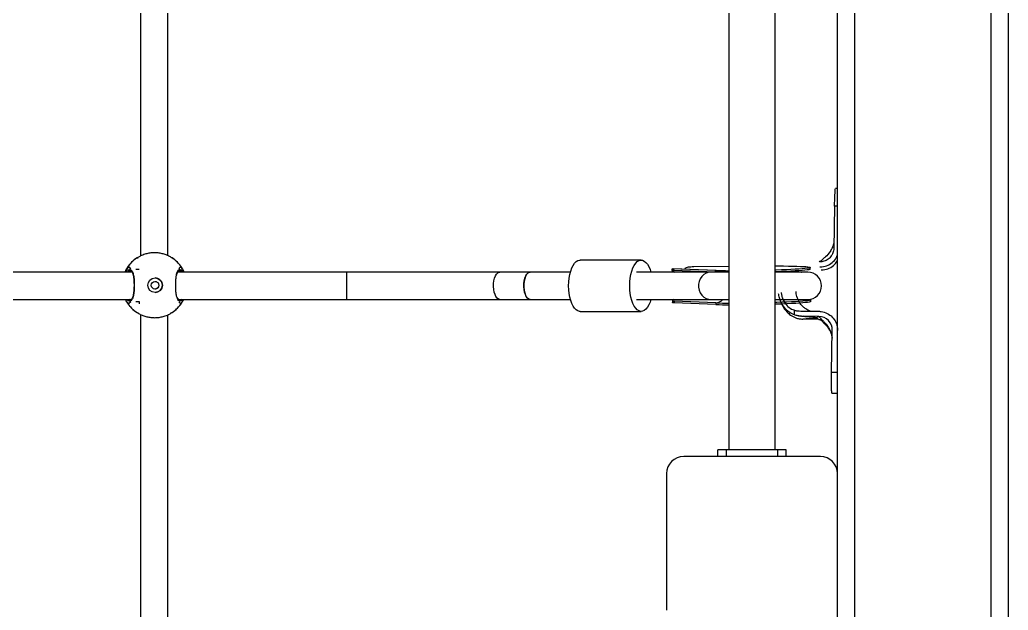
# Model space of a CAD drawing. Header units: millimetres. Extents: x -3365 to 2979, y -3775 to 2808.
# Drawn here: x 850 to 1429, y -32 to 314 of the extents above; entities that cross this region are included whole.
import ezdxf

# ---------------------------------------------------------------- set-up
doc = ezdxf.new("R2010")
doc.units = ezdxf.units.MM
doc.layers.add('DIKOM_ОБЪЕКТ', color=7, linetype='Continuous')

msp = doc.modelspace()

# ---------------------------------------------------------------- linework, layer by layer
at = {"layer": 'DIKOM_ОБЪЕКТ'}
for p, q in [((1338.86, 1308.33), (1338.86, -1291.67)), ((1418.86, -1291.67), (1418.86, 1308.33)), ((1428.86, 1308.33), (1428.86, -1291.67)), ((1328.86, 48.33), (1328.86, 1068.33)), ((1265.36, 1054.33), (1265.36, 62.33)), ((1292.36, 62.33), (1292.36, 1054.33)), ((920.86, 441.47), (920.86, 175.74)), ((936.86, 175.91), (936.86, 441.36)), ((1328.86, 215.24), (1327.69, 215.26)), ((1327.14, 204.85), (1326.71, 180.16)), ((1328.86, 204.82), (1327.14, 204.85)), ((918.75, 174.61), (919.43, 174.69)), ((939.2, 174.61), (939.25, 174.61)), ((939.25, 174.61), (939.25, 174.47)), ((913.56, 167.62), (914.48, 167.86)), ((918.07, 168.11), (919.92, 168.11)), ((943.83, 167.86), (944.69, 167.59)), ((945.01, 168.8), (945.08, 168.45)), ((1213.95, 173.3), (1178.17, 173.3)), ((1231.96, 168.28), (1231.98, 167.28)), ((1257.81, 167.3), (1232.06, 168.29)), ((1257.27, 167.29), (1232.96, 168.23)), ((1232.96, 168.23), (1232.98, 167.23)), ((1265.36, 169.57), (1244.73, 169.31)), ((1312.93, 168.01), (1312.91, 169.01)), ((915.84, 166.3), (642.58, 166.3)), ((914.75, 167.08), (914.87, 167.08)), ((1041.64, 166.3), (942.58, 166.3)), ((943.44, 167.08), (943.52, 167.09)), ((1131.09, 166.3), (1041.64, 166.3)), ((1041.64, 150.3), (1041.64, 166.3)), ((1148.86, 166.3), (1131.09, 166.3)), ((1172.5, 166.3), (1148.86, 166.3)), ((1254.65, 166.3), (1211.21, 166.3)), ((1257.26, 166.3), (1232.98, 167.23)), ((1257.17, 166.3), (1254.65, 166.3)), ((1257.81, 167.3), (1257.27, 167.29)), ((1257.27, 167.29), (1257.28, 166.3)), ((1265.36, 166.3), (1257.52, 166.3)), ((1311.49, 166.3), (1292.36, 166.3)), ((943.89, 150.28), (944.62, 150.51)), ((643.07, 150.3), (915.3, 150.3)), ((913.88, 150.44), (914.68, 150.14)), ((914.87, 150.13), (914.69, 150.15)), ((915, 145.81), (915.26, 145.53)), ((918.07, 149.11), (919.92, 149.11)), ((919.92, 149.11), (919.92, 147.74)), ((943.07, 150.3), (1041.64, 150.3)), ((944.78, 149.71), (943.83, 149.37)), ((945.08, 148.77), (945.01, 148.43)), ((1041.64, 150.3), (1131.09, 150.3)), ((1131.09, 150.3), (1148.86, 150.3)), ((1148.86, 150.3), (1172.5, 150.3)), ((1211.21, 150.3), (1254.65, 150.3)), ((1232.28, 149.42), (1232.3, 148.41)), ((1257.59, 148.31), (1233.28, 149.25)), ((1233.28, 149.25), (1233.3, 148.25)), ((1257.6, 147.31), (1233.3, 148.25)), ((1254.65, 150.3), (1265.36, 150.3)), ((1257.59, 148.31), (1257.6, 147.31)), ((1292.36, 150.3), (1311.49, 150.3)), ((1313.25, 149.03), (1313.23, 150.03)), ((918.75, 142.61), (919.43, 142.53)), ((920.86, 141.47), (920.86, -124.26)), ((936.86, -124.09), (936.86, 141.36)), ((938.43, 142.53), (939.25, 142.61)), ((939.25, 142.61), (939.25, 142.76)), ((1178.17, 143.3), (1213.95, 143.3)), ((1303.68, 141.23), (1303.73, 143.94)), ((1306.15, 140.63), (1307.14, 140.57)), ((1317, 140.36), (1308.87, 140.5)), ((1308.92, 143.5), (1317.05, 143.36)), ((1318, 140.35), (1317, 140.36)), ((1317.05, 143.36), (1318.05, 143.34)), ((1317.74, 138.62), (1309.6, 138.75)), ((1318.01, 138.61), (1317.74, 138.62)), ((1318.01, 138.61), (1318.39, 138.52)), ((1325.42, 107.54), (1325.86, 132.22)), ((1328.42, 107.49), (1325.42, 107.54)), ((1325.61, 95.37), (1328.61, 95.32)), ((1318.86, 58.33), (1238.86, 58.33)), ((1258.86, 58.33), (1258.86, 62.33)), ((1263.86, 62.33), (1258.86, 62.33)), ((1263.86, 58.33), (1263.86, 62.33)), ((1293.86, 62.33), (1263.86, 62.33)), ((1293.86, 58.33), (1293.86, 62.33)), ((1298.86, 62.33), (1293.86, 62.33)), ((1298.86, 58.33), (1298.86, 62.33)), ((1228.86, 48.33), (1228.86, -31.67)), ((1328.86, -31.67), (1328.86, 48.33)), ((1328.86, -1051.67), (1328.86, -31.67))]:
    msp.add_line(p, q, dxfattribs=at)
at = {"layer": 'DIKOM_ОБЪЕКТ', "flags": 128}
for points in [[(1171.47, 158.3), (1171.54, 160.59), (1171.78, 162.83), (1172.16, 164.96), (1172.69, 166.93), (1173.34, 168.7), (1174.11, 170.23), (1174.97, 171.48), (1175.91, 172.42), (1176.9, 173.03), (1177.92, 173.29), (1178.17, 173.3)], [(1207.24, 158.3), (1207.32, 160.59), (1207.56, 162.83), (1207.94, 164.96), (1208.46, 166.93), (1209.12, 168.7), (1209.89, 170.23), (1210.75, 171.48), (1211.68, 172.42), (1212.67, 173.03), (1213.69, 173.29), (1214.72, 173.2), (1215.73, 172.76), (1216.7, 171.99), (1217.6, 170.89), (1218.41, 169.5), (1219.13, 167.84), (1219.63, 166.3)], [(1292.36, 169.88), (1294.4, 169.88), (1297.37, 169.87), (1300.16, 169.84), (1302.73, 169.79), (1305.07, 169.74), (1307.14, 169.66), (1308.93, 169.58), (1310.4, 169.48), (1311.54, 169.37), (1312.35, 169.25), (1312.8, 169.12), (1312.9, 168.98), (1312.65, 168.84), (1312.04, 168.69), (1311.08, 168.54), (1309.79, 168.4), (1308.18, 168.25), (1306.27, 168.1), (1304.07, 167.96), (1301.63, 167.83), (1298.95, 167.7), (1296.08, 167.58), (1293.05, 167.48), (1292.36, 167.45)], [(1312.93, 168.01), (1312.92, 167.98), (1312.66, 167.84), (1312.05, 167.69), (1311.1, 167.55), (1309.81, 167.4), (1308.2, 167.25), (1306.28, 167.1), (1304.09, 166.96), (1301.64, 166.83), (1298.97, 166.7), (1296.1, 166.58), (1293.07, 166.48), (1292.36, 166.45)], [(1131.09, 150.3), (1130.32, 150.49), (1129.58, 151.04), (1128.92, 151.93), (1128.36, 153.12), (1127.92, 154.55), (1127.64, 156.16), (1127.51, 157.87), (1127.55, 159.59), (1127.76, 161.26), (1128.12, 162.79), (1128.63, 164.11), (1129.24, 165.15), (1129.94, 165.88), (1130.7, 166.25), (1131.09, 166.3)], [(1148.86, 150.3), (1148.09, 150.49), (1147.35, 151.04), (1146.69, 151.93), (1146.13, 153.12), (1145.7, 154.55), (1145.41, 156.16), (1145.28, 157.87), (1145.33, 159.59), (1145.53, 161.26), (1145.9, 162.79), (1146.4, 164.11), (1147.01, 165.15), (1147.71, 165.88), (1148.47, 166.25), (1148.86, 166.3)], [(1148.86, 166.3), (1148.28, 166.19), (1147.53, 165.73), (1146.85, 164.92), (1146.26, 163.8), (1145.79, 162.42), (1145.47, 160.85), (1145.3, 159.16), (1145.3, 157.43), (1145.47, 155.75), (1145.79, 154.18), (1146.26, 152.8), (1146.85, 151.68), (1147.53, 150.87), (1148.28, 150.4), (1148.86, 150.3)], [(1254.65, 166.3), (1253.5, 166.19), (1252, 165.73), (1250.64, 164.92), (1249.46, 163.8), (1248.52, 162.42), (1247.87, 160.85), (1247.54, 159.16), (1247.54, 157.43), (1247.87, 155.75), (1248.52, 154.18), (1249.46, 152.8), (1250.64, 151.68), (1252, 150.87), (1253.5, 150.4), (1254.65, 150.3)], [(1178.17, 143.3), (1177.92, 143.31), (1176.9, 143.57), (1175.91, 144.18), (1174.97, 145.12), (1174.11, 146.37), (1173.34, 147.9), (1172.69, 149.67), (1172.16, 151.64), (1171.78, 153.77), (1171.54, 156.01), (1171.47, 158.3)], [(1219.63, 150.3), (1219.13, 148.76), (1218.41, 147.1), (1217.6, 145.71), (1216.7, 144.61), (1215.73, 143.84), (1214.72, 143.4), (1213.69, 143.31), (1212.67, 143.57), (1211.68, 144.18), (1210.75, 145.12), (1209.89, 146.37), (1209.12, 147.9), (1208.46, 149.67), (1207.94, 151.64), (1207.56, 153.77), (1207.32, 156.01), (1207.24, 158.3)], [(1312.25, 150.34), (1312.67, 150.27), (1313.12, 150.14), (1313.22, 150), (1312.97, 149.86), (1312.36, 149.71), (1311.4, 149.56), (1310.11, 149.41), (1308.5, 149.27), (1306.59, 149.12), (1304.39, 148.98), (1301.95, 148.85), (1299.27, 148.72), (1296.4, 148.6), (1293.37, 148.49), (1292.36, 148.46)], [(1313.25, 149.03), (1313.24, 149), (1312.98, 148.86), (1312.37, 148.71), (1311.42, 148.56), (1310.13, 148.42), (1308.52, 148.27), (1306.6, 148.12), (1304.41, 147.98), (1301.96, 147.85), (1299.29, 147.72), (1296.42, 147.6), (1293.39, 147.5), (1292.36, 147.46)]]:
    msp.add_lwpolyline(points, dxfattribs=at)
at = {"layer": 'DIKOM_ОБЪЕКТ'}
for centre, radius in [((929.36, 158.61), 4.25), ((929.32, 158.61), 2.25)]:
    msp.add_circle(centre, radius, dxfattribs=at)
for centre, radius, start, end in [((929, 158.62), 19, 122.64945, 147.3565), ((929, 158.61), 19, 32.64608, 57.34917), ((929.12, 158.58), 18.73, 144.39589, 149.4175), ((929.21, 158.58), 17.41, 144.97483, 147.79112), ((928.66, 158.29), 17.93, 32.25572, 34.99163), ((929.14, 158.66), 18.59, 30.55942, 35.62022), ((929.36, 158.61), 4.25, 359.99308, 90.0021), ((1267.81, 473.07), 305.96, 268.02586, 269.54116), ((1311.49, 158.3), 8, 270, 90), ((929.36, 158.61), 4.25, 270.00533, 0.0011), ((929.07, 158.61), 18.68, 210.57556, 215.61105), ((929, 158.61), 19, 212.64452, 237.34835), ((929.19, 158.63), 17.39, 212.20209, 215.02313), ((929, 158.61), 19, 302.65304, 327.3529), ((928.69, 158.92), 17.9, 325.01037, 327.75112), ((929.18, 158.53), 18.54, 324.37288, 329.44748), ((1257.08, 154.79), 6.5, 274.44671, 316.27268), ((1268, 449.08), 300.95, 268.01648, 269.49607), ((1268.05, 449.71), 302.58, 268.02111, 269.48954), ((1317.87, 132.36), 7.99, 359.00127, 89.07703), ((1238.86, 48.33), 10, 90, 180), ((1318.86, 48.33), 10, 0, 90)]:
    msp.add_arc(centre, radius, start, end, dxfattribs=at)
for points, knots in [([(1327.14, 204.85), (1327.15, 204.93), (1327.16, 205.33), (1327.21, 207), (1327.29, 209.32), (1327.39, 211.72), (1327.48, 213.42), (1327.57, 214.6), (1327.64, 215.21), (1327.68, 215.2), (1327.69, 215.2)], [0, 0, 0, 0, 0.012932, 0.064671, 0.272859, 0.428046, 0.587732, 0.742918, 0.902606, 1, 1, 1, 1]), ([(1326.76, 183.36), (1326.74, 183.25), (1326.68, 183.02), (1326.53, 182.48), (1326.27, 181.65), (1325.66, 180.15), (1324.28, 177.7), (1322.44, 175.59), (1320.51, 174.08), (1319.49, 173.11), (1318.76, 172.52), (1318.35, 172.4), (1318.23, 172.36)], [0, 0, 0, 0, 0.02653, 0.060823, 0.100477, 0.181753, 0.347932, 0.657902, 0.807317, 0.910556, 0.972548, 1, 1, 1, 1]), ([(1326.71, 180.16), (1326.7, 179.93), (1326.65, 178.82), (1326.08, 176.84), (1324.53, 174.59), (1322.31, 173), (1320.2, 172.35), (1318.93, 172.31), (1318.57, 172.3)], [0, 0, 0, 0, 0.054123, 0.268336, 0.482525, 0.697289, 0.91198, 1, 1, 1, 1]), ([(918.7, 174.55), (918.57, 174.48), (917.79, 174.02), (916.48, 172.95), (914.84, 171.36), (913.43, 169.57), (912.35, 167.88), (911.85, 166.75), (911.65, 166.3)], [0, 0, 0, 0, 0.038963, 0.248133, 0.456367, 0.663085, 0.867025, 1, 1, 1, 1]), ([(938.82, 174.88), (938.16, 175.24), (936.83, 175.99), (934.65, 176.8), (932.36, 177.36), (929.97, 177.64), (927.53, 177.61), (925.07, 177.26), (922.64, 176.57), (920.52, 175.69), (919.29, 174.92), (918.79, 174.61)], [0, 0, 0, 0, 0.107108, 0.21706, 0.328822, 0.442379, 0.557758, 0.67506, 0.794454, 0.916228, 1, 1, 1, 1]), ([(939.27, 174.57), (939.13, 174.68), (938.99, 174.79), (938.83, 174.87), (938.82, 174.88)], [0, 0, 0, 0, 0.963005, 1, 1, 1, 1]), ([(945.03, 168.81), (945.01, 168.84), (944.65, 169.47), (943.77, 170.61), (942.34, 172.2), (940.84, 173.54), (939.75, 174.26), (939.27, 174.57)], [0, 0, 0, 0, 0.012223, 0.264698, 0.52484, 0.7915, 1, 1, 1, 1]), ([(1318.51, 169.31), (1318.6, 169.31), (1319.02, 169.3), (1320.69, 169.4), (1323.48, 170.15), (1326.51, 172.33), (1328.38, 174.57), (1328.77, 176.08), (1328.86, 176.39)], [0, 0, 0, 0, 0.019069, 0.095396, 0.373316, 0.651246, 0.927948, 1, 1, 1, 1]), ([(913.89, 169.49), (913.98, 169.33), (914.17, 169.02), (914.69, 168.72), (914.95, 168.57)], [0, 0, 0, 0, 0.496572, 1, 1, 1, 1]), ([(914.95, 168.57), (914.69, 168.72), (914.17, 169.02), (913.98, 169.33), (913.89, 169.49)], [0, 0, 0, 0, 0.496482, 1, 1, 1, 1]), ([(914.95, 167.1), (914.89, 167.1), (914.76, 167.12), (914.59, 167.22), (914.46, 167.36), (914.4, 167.53), (914.4, 167.69), (914.44, 167.8), (914.47, 167.85), (914.48, 167.86)], [0, 0, 0, 0, 0.17762, 0.355468, 0.528436, 0.689346, 0.838827, 0.983005, 1, 1, 1, 1]), ([(914.48, 167.86), (914.45, 167.81), (914.41, 167.72), (914.4, 167.55), (914.44, 167.4), (914.54, 167.26), (914.68, 167.16), (914.82, 167.1), (914.92, 167.1), (914.95, 167.1)], [0, 0, 0, 0, 0.145355, 0.290768, 0.434642, 0.582157, 0.738574, 0.906191, 1, 1, 1, 1]), ([(914.48, 167.86), (914.86, 167.73), (915.66, 167.45), (916.49, 165.71), (916.91, 163.45), (917.12, 160.88), (917.17, 158.12), (917.05, 155.07), (916.71, 152.43), (916.07, 150.48), (915.27, 149.54), (914.68, 149.41), (914.48, 149.37)], [0, 0, 0, 0, 0.111433, 0.229361, 0.339015, 0.410111, 0.516712, 0.623258, 0.729397, 0.834804, 0.941415, 1, 1, 1, 1]), ([(941.85, 164.55), (941.88, 164.78), (942.03, 165.83), (942.56, 167.05), (943.25, 167.76), (943.72, 167.84), (943.83, 167.86)], [0, 0, 0, 0, 0.102771, 0.487508, 0.879924, 1, 1, 1, 1]), ([(944.25, 169.49), (944.18, 169.33), (944.05, 169.02), (943.58, 168.72), (943.35, 168.57)], [0, 0, 0, 0, 0.49657, 1, 1, 1, 1]), ([(944.25, 169.49), (944.18, 169.33), (944.05, 169.02), (943.58, 168.72), (943.35, 168.57)], [0, 0, 0, 0, 0.49657, 1, 1, 1, 1]), ([(943.83, 167.86), (943.85, 167.81), (943.9, 167.72), (943.9, 167.55), (943.86, 167.4), (943.77, 167.26), (943.63, 167.16), (943.48, 167.1), (943.39, 167.1), (943.35, 167.1)], [0, 0, 0, 0, 0.145361, 0.290768, 0.434618, 0.582139, 0.738563, 0.906187, 1, 1, 1, 1]), ([(943.48, 167.12), (943.5, 167.12), (943.59, 167.13), (943.72, 167.22), (943.84, 167.36), (943.9, 167.53), (943.9, 167.69), (943.86, 167.8), (943.83, 167.85), (943.83, 167.86)], [0, 0, 0, 0, 0.067293, 0.268934, 0.465147, 0.647682, 0.817254, 0.980721, 1, 1, 1, 1]), ([(946.35, 166.3), (946.23, 166.59), (945.86, 167.46), (945.36, 168.27), (945.03, 168.81)], [0, 0, 0, 0, 0.331467, 1, 1, 1, 1]), ([(1232.06, 168.28), (1232.11, 168.28), (1232.22, 168.27), (1232.69, 168.25), (1232.96, 168.23)], [0, 0, 0, 0, 0.436826, 1, 1, 1, 1]), ([(1244.73, 169.31), (1244.17, 169.3), (1243.04, 169.29), (1241.47, 169.2), (1240.26, 168.93), (1239.57, 168.53), (1239.46, 168.14), (1239.42, 168.01)], [0, 0, 0, 0, 0.2271, 0.454241, 0.678873, 0.89439, 1, 1, 1, 1]), ([(1319.25, 167.56), (1319.34, 167.56), (1319.76, 167.56), (1321.43, 167.65), (1324.18, 168.42), (1327.15, 170.37), (1328.34, 172.25), (1328.86, 173.07)], [0, 0, 0, 0, 0.021961, 0.10986, 0.42994, 0.749996, 1, 1, 1, 1]), ([(912.07, 166.3), (912.5, 166.85), (912.99, 167.49), (913.49, 167.6), (913.56, 167.62)], [0, 0, 0, 0, 0.858402, 1, 1, 1, 1]), ([(914.77, 167.06), (914.44, 167.06), (913.91, 167.06), (913.38, 166.5), (913.19, 166.3)], [0, 0, 0, 0, 0.633445, 1, 1, 1, 1]), ([(914.96, 167.06), (915.02, 167.05), (915.22, 167.02), (915.54, 166.76), (915.94, 166.2), (916.3, 165.36), (916.58, 164.25), (916.79, 162.92), (916.92, 161.44), (916.99, 160.13), (916.99, 159.34), (916.99, 159.08)], [0, 0, 0, 0, 0.05631, 0.183679, 0.303647, 0.431189, 0.558269, 0.683796, 0.812724, 0.940867, 1, 1, 1, 1]), ([(942.2, 151.4), (942.09, 151.66), (941.76, 152.48), (941.57, 154.45), (941.43, 157.06), (941.42, 159.83), (941.52, 162.61), (941.76, 163.97), (941.85, 164.55)], [0, 0, 0, 0, 0.095455, 0.303921, 0.440557, 0.645592, 0.850383, 1, 1, 1, 1]), ([(941.96, 164.35), (942.01, 164.58), (942.12, 165.21), (942.39, 165.99), (942.74, 166.65), (943.12, 167), (943.33, 167.13), (943.47, 167.1), (943.48, 167.1)], [0, 0, 0, 0, 0.124995, 0.336781, 0.549208, 0.760542, 0.983633, 1, 1, 1, 1]), ([(944.99, 166.3), (944.83, 166.48), (944.36, 167.05), (943.88, 167.05), (943.56, 167.04)], [0, 0, 0, 0, 0.319436, 1, 1, 1, 1]), ([(944.69, 167.59), (944.78, 167.57), (945.22, 167.47), (945.66, 166.82), (946.01, 166.3)], [0, 0, 0, 0, 0.199278, 1, 1, 1, 1]), ([(1232, 167.28), (1231.99, 167.28), (1231.9, 167.28), (1232.25, 167.16), (1232.87, 166.83), (1233.41, 166.44), (1233.61, 166.3)], [0, 0, 0, 0, 0.034147, 0.419011, 0.784852, 1, 1, 1, 1]), ([(1232.98, 167.23), (1232.66, 167.25), (1232.21, 167.28), (1232.13, 167.28), (1232.11, 167.28)], [0, 0, 0, 0, 0.703379, 1, 1, 1, 1]), ([(1307.71, 166.31), (1307.72, 166.32), (1307.92, 166.5), (1307.96, 166.55), (1307.88, 166.57), (1307.88, 166.57)], [0, 0, 0, 0, 0.068761, 0.97572, 1, 1, 1, 1]), ([(916.99, 159.08), (917, 158.79), (917.01, 157.94), (916.96, 156.55), (916.86, 154.99), (916.69, 153.57), (916.44, 152.35), (916.12, 151.38), (915.73, 150.68), (915.31, 150.27), (915.04, 150.11), (914.87, 150.13), (914.85, 150.13)], [0, 0, 0, 0, 0.063285, 0.180356, 0.296842, 0.412176, 0.527055, 0.639978, 0.752367, 0.864577, 0.982618, 1, 1, 1, 1]), ([(929.27, 160.85), (929.48, 160.84), (929.94, 160.81), (930.59, 160.48), (931.13, 159.96), (931.46, 159.3), (931.5, 158.83), (931.52, 158.61)], [0, 0, 0, 0, 0.18124, 0.388202, 0.601227, 0.818617, 1, 1, 1, 1]), ([(931.52, 158.61), (931.5, 158.36), (931.45, 157.87), (931.08, 157.2), (930.52, 156.69), (929.88, 156.39), (929.44, 156.39), (929.27, 156.39)], [0, 0, 0, 0, 0.209713, 0.419286, 0.633128, 0.850559, 1, 1, 1, 1]), ([(943.83, 149.37), (943.77, 149.37), (943.31, 149.44), (942.66, 149.86), (942.32, 151), (942.2, 151.4)], [0, 0, 0, 0, 0.078544, 0.679048, 1, 1, 1, 1]), ([(943.32, 150.18), (943.26, 150.19), (943.09, 150.23), (942.78, 150.54), (942.47, 151.03), (942.32, 151.5), (942.26, 151.68)], [0, 0, 0, 0, 0.180984, 0.503839, 0.809033, 1, 1, 1, 1]), ([(1303.68, 141.23), (1303.25, 141.4), (1301.58, 142.08), (1299.47, 143.62), (1297.57, 145.77), (1296.27, 147.76), (1295.24, 150.03), (1294.66, 152.05), (1294.46, 153.27), (1294.4, 153.63)], [0, 0, 0, 0, 0.086555, 0.33551, 0.475714, 0.615983, 0.773999, 0.932058, 1, 1, 1, 1]), ([(1295.88, 154.45), (1295.97, 153.81), (1296.18, 152.32), (1296.99, 150.14), (1298.21, 147.99), (1300.03, 145.88), (1301.99, 144.55), (1303.4, 144.06), (1303.73, 143.94)], [0, 0, 0, 0, 0.139462, 0.321212, 0.497389, 0.673361, 0.923692, 1, 1, 1, 1]), ([(1312.86, 143.43), (1312.76, 143.47), (1312.35, 143.62), (1311.42, 144.06), (1310.18, 144.81), (1308.77, 145.92), (1307.39, 147.39), (1306.22, 149.15), (1305.18, 151.51), (1304.69, 153.47), (1304.69, 154.76), (1304.69, 154.87)], [0, 0, 0, 0, 0.025898, 0.107945, 0.207581, 0.326329, 0.465491, 0.609686, 0.743939, 0.978138, 1, 1, 1, 1]), ([(911.93, 150.3), (911.96, 150.22), (912.26, 149.53), (913.02, 148.3), (913.9, 147), (914.51, 146.35), (914.65, 146.2)], [0, 0, 0, 0, 0.051899, 0.456626, 0.876792, 1, 1, 1, 1]), ([(913.36, 149.76), (913.24, 149.79), (913.01, 149.83), (912.79, 150.15), (912.68, 150.3)], [0, 0, 0, 0, 0.526149, 1, 1, 1, 1]), ([(914.48, 149.37), (914.43, 149.36), (914.08, 149.34), (913.7, 149.56), (913.36, 149.76)], [0, 0, 0, 0, 0.120954, 1, 1, 1, 1]), ([(914.95, 148.65), (914.69, 148.5), (914.17, 148.2), (913.98, 147.89), (913.89, 147.74)], [0, 0, 0, 0, 0.496484, 1, 1, 1, 1]), ([(913.89, 147.74), (913.98, 147.89), (914.17, 148.2), (914.69, 148.5), (914.95, 148.65)], [0, 0, 0, 0, 0.496574, 1, 1, 1, 1]), ([(914.48, 149.37), (914.45, 149.41), (914.41, 149.51), (914.4, 149.67), (914.44, 149.83), (914.54, 149.96), (914.68, 150.07), (914.82, 150.12), (914.92, 150.13), (914.95, 150.13)], [0, 0, 0, 0, 0.145258, 0.290784, 0.434662, 0.582181, 0.738603, 0.906189, 1, 1, 1, 1]), ([(914.81, 150.1), (914.8, 150.1), (914.71, 150.09), (914.59, 150.01), (914.46, 149.87), (914.4, 149.7), (914.4, 149.53), (914.44, 149.42), (914.47, 149.37), (914.48, 149.37)], [0, 0, 0, 0, 0.05694, 0.260951, 0.459209, 0.643735, 0.81528, 0.980618, 1, 1, 1, 1]), ([(915.26, 145.53), (915.39, 145.37), (916.02, 144.67), (917.19, 143.67), (918.29, 142.94), (918.79, 142.61)], [0, 0, 0, 0, 0.134297, 0.610917, 1, 1, 1, 1]), ([(939.27, 142.66), (939.41, 142.73), (940.2, 143.2), (941.26, 144.03), (942.08, 144.87), (942.37, 145.16)], [0, 0, 0, 0, 0.116106, 0.692528, 1, 1, 1, 1]), ([(942.37, 145.16), (942.63, 145.41), (943.43, 146.18), (944.32, 147.28), (944.86, 148.18), (945.01, 148.43)], [0, 0, 0, 0, 0.252585, 0.792678, 1, 1, 1, 1]), ([(943.35, 150.13), (943.37, 150.12), (943.43, 150.11), (943.5, 150.15), (943.56, 150.17)], [0, 0, 0, 0, 0.218238, 1, 1, 1, 1]), ([(943.35, 150.13), (943.42, 150.12), (943.55, 150.11), (943.72, 150.01), (943.84, 149.87), (943.9, 149.7), (943.9, 149.53), (943.86, 149.42), (943.83, 149.37), (943.83, 149.37)], [0, 0, 0, 0, 0.177727, 0.35555, 0.52845, 0.689376, 0.838982, 0.983097, 1, 1, 1, 1]), ([(943.83, 149.37), (943.85, 149.41), (943.9, 149.51), (943.9, 149.67), (943.86, 149.83), (943.77, 149.96), (943.63, 150.07), (943.48, 150.12), (943.39, 150.13), (943.35, 150.13)], [0, 0, 0, 0, 0.145264, 0.290784, 0.434638, 0.582164, 0.738592, 0.906185, 1, 1, 1, 1]), ([(943.35, 148.65), (943.58, 148.5), (944.05, 148.2), (944.18, 147.89), (944.25, 147.74)], [0, 0, 0, 0, 0.496486, 1, 1, 1, 1]), ([(943.35, 148.65), (943.58, 148.5), (944.05, 148.2), (944.18, 147.89), (944.25, 147.74)], [0, 0, 0, 0, 0.496486, 1, 1, 1, 1]), ([(945.49, 150.3), (945.36, 150.11), (945.12, 149.77), (944.89, 149.73), (944.78, 149.71)], [0, 0, 0, 0, 0.574342, 1, 1, 1, 1]), ([(945.01, 148.43), (945.26, 148.81), (945.66, 149.41), (945.95, 150.06), (946.05, 150.3)], [0, 0, 0, 0, 0.639474, 1, 1, 1, 1]), ([(1233.32, 150.3), (1233.27, 150.26), (1232.88, 149.94), (1232.43, 149.63), (1232.2, 149.38), (1232.45, 149.29), (1233.01, 149.26), (1233.28, 149.25)], [0, 0, 0, 0, 0.037358, 0.288345, 0.523568, 0.764084, 1, 1, 1, 1]), ([(1233.3, 148.25), (1232.99, 148.26), (1232.42, 148.28), (1232.35, 148.37), (1232.32, 148.41)], [0, 0, 0, 0, 0.523121, 1, 1, 1, 1]), ([(1296, 148.53), (1296.09, 148.23), (1296.46, 147.08), (1297.53, 145.17), (1299.23, 142.95), (1301.5, 140.89), (1303.38, 140), (1304.4, 139.53)], [0, 0, 0, 0, 0.074445, 0.284635, 0.509714, 0.734574, 1, 1, 1, 1]), ([(919.18, 142.35), (919.84, 141.98), (921.17, 141.24), (923.35, 140.43), (925.64, 139.86), (928.03, 139.59), (930.47, 139.62), (932.93, 139.97), (935.36, 140.65), (937.5, 141.55), (938.75, 142.33), (939.27, 142.66)], [0, 0, 0, 0, 0.106715, 0.216262, 0.327611, 0.440748, 0.555701, 0.672564, 0.791516, 0.912844, 1, 1, 1, 1]), ([(1307.78, 140.52), (1307.09, 140.55), (1305.68, 140.62), (1304.35, 141.02), (1303.68, 141.23)], [0, 0, 0, 0, 0.492136, 1, 1, 1, 1]), ([(1303.73, 143.94), (1303.81, 143.92), (1304.21, 143.8), (1304.94, 143.64), (1305.78, 143.55), (1306.97, 143.52), (1307.96, 143.51), (1308.78, 143.5), (1308.92, 143.5)], [0, 0, 0, 0, 0.04833, 0.242048, 0.435721, 0.532417, 0.919399, 1, 1, 1, 1]), ([(1304.4, 139.53), (1305.06, 139.32), (1306.39, 138.89), (1307.8, 138.81), (1308.52, 138.77)], [0, 0, 0, 0, 0.491645, 1, 1, 1, 1]), ([(1307.77, 140.52), (1309.06, 140.43), (1311.51, 140.27), (1314.39, 140.03), (1316.36, 139.8), (1317.39, 139.58), (1317.43, 139.38), (1316.53, 139.2), (1314.72, 139.04), (1312.03, 138.89), (1309.72, 138.81), (1308.5, 138.77)], [0, 0, 0, 0, 0.131391, 0.248906, 0.355456, 0.45492, 0.552029, 0.650023, 0.755076, 0.870824, 1, 1, 1, 1]), ([(1307.77, 140.52), (1307.89, 140.51), (1309.17, 140.42), (1311.8, 140.25), (1313.73, 140.08), (1314.56, 139.99), (1314.61, 139.99), (1314.65, 139.98), (1314.69, 139.98), (1314.73, 139.97), (1314.77, 139.97), (1314.82, 139.97), (1314.86, 139.96), (1314.91, 139.96), (1314.95, 139.95), (1315, 139.95), (1315.05, 139.94), (1315.1, 139.93), (1315.14, 139.93), (1315.19, 139.92), (1315.24, 139.92), (1315.29, 139.91), (1315.34, 139.91), (1315.4, 139.9), (1315.45, 139.89), (1315.55, 139.88), (1315.91, 139.84), (1316.6, 139.74), (1317.23, 139.59), (1317.27, 139.49), (1317.29, 139.44)], [0, 0, 0, 0, 0.025967, 0.268124, 0.493527, 0.497246, 0.501042, 0.504922, 0.508888, 0.512938, 0.517083, 0.521315, 0.525637, 0.53006, 0.534578, 0.539198, 0.543917, 0.548749, 0.553686, 0.558738, 0.563902, 0.569192, 0.574603, 0.580143, 0.585813, 0.591623, 0.614864, 0.707935, 0.858527, 1, 1, 1, 1]), ([(1317.29, 139.44), (1317.2, 139.39), (1317.1, 139.34), (1316.8, 139.28), (1316.55, 139.23), (1316.19, 139.19), (1315.86, 139.15), (1315.76, 139.14), (1315.72, 139.14), (1315.67, 139.14), (1315.62, 139.13), (1315.58, 139.13), (1315.53, 139.12), (1315.49, 139.12), (1315.44, 139.11), (1315.4, 139.11), (1315.35, 139.11), (1315.31, 139.1), (1315.27, 139.1), (1315.23, 139.1), (1315.19, 139.09), (1315.15, 139.09), (1315.11, 139.09), (1315.07, 139.08), (1315.03, 139.08), (1314.99, 139.08), (1314.95, 139.07), (1314.17, 139.01), (1312.37, 138.91), (1309.84, 138.83), (1308.62, 138.77), (1308.5, 138.77)], [0, 0, 0, 0, 0.157079, 0.16498, 0.213616, 0.316999, 0.342813, 0.349271, 0.355572, 0.361722, 0.367734, 0.373606, 0.379345, 0.384957, 0.390441, 0.395804, 0.401052, 0.406186, 0.411206, 0.416113, 0.420916, 0.425618, 0.430221, 0.434722, 0.439124, 0.443439, 0.447653, 0.451785, 0.702168, 0.971159, 1, 1, 1, 1]), ([(1317.78, 140.24), (1317.78, 140.24), (1317.78, 140.24), (1317.8, 140.23), (1317.83, 140.22), (1317.88, 140.19), (1317.95, 140.16), (1318.06, 140.11), (1318.28, 139.96), (1318.99, 139.3), (1319.94, 138.27), (1321.51, 136.67), (1322.98, 134.8), (1324.38, 132.49), (1325.2, 130.3), (1325.61, 128.79), (1325.74, 127.92), (1325.77, 127.66)], [0, 0, 0, 0, 0.00421, 0.00799, 0.01141, 0.014925, 0.019063, 0.023937, 0.03419, 0.061413, 0.196473, 0.319054, 0.499609, 0.655855, 0.81761, 0.945054, 1, 1, 1, 1]), ([(1318.05, 143.34), (1318.14, 143.34), (1318.56, 143.33), (1320.21, 143.19), (1322.95, 142.34), (1325.97, 140.1), (1328.06, 136.98), (1328.83, 134.17), (1328.85, 132.56), (1328.85, 132.17)], [0, 0, 0, 0, 0.014807, 0.074098, 0.288777, 0.503457, 0.71804, 0.933088, 1, 1, 1, 1]), ([(1318.39, 138.52), (1318.48, 138.51), (1319.04, 138.4), (1319.79, 137.55), (1320.54, 136.8), (1321.37, 135.96), (1322.48, 134.9), (1323.66, 133.34), (1324.28, 132.26), (1324.62, 131.66)], [0, 0, 0, 0, 0.028275, 0.180246, 0.292572, 0.38913, 0.553754, 0.754236, 1, 1, 1, 1]), ([(1325.61, 95.44), (1325.6, 95.42), (1325.57, 95.36), (1325.52, 95.84), (1325.46, 96.87), (1325.43, 98.45), (1325.4, 100.52), (1325.39, 103.43), (1325.41, 105.99), (1325.42, 107.54)], [0, 0, 0, 0, 0.053035, 0.199578, 0.341992, 0.488534, 0.630948, 0.77749, 1, 1, 1, 1])]:
    msp.add_open_spline(points, degree=3, knots=knots, dxfattribs=at)

doc.saveas('drawing.dxf')
